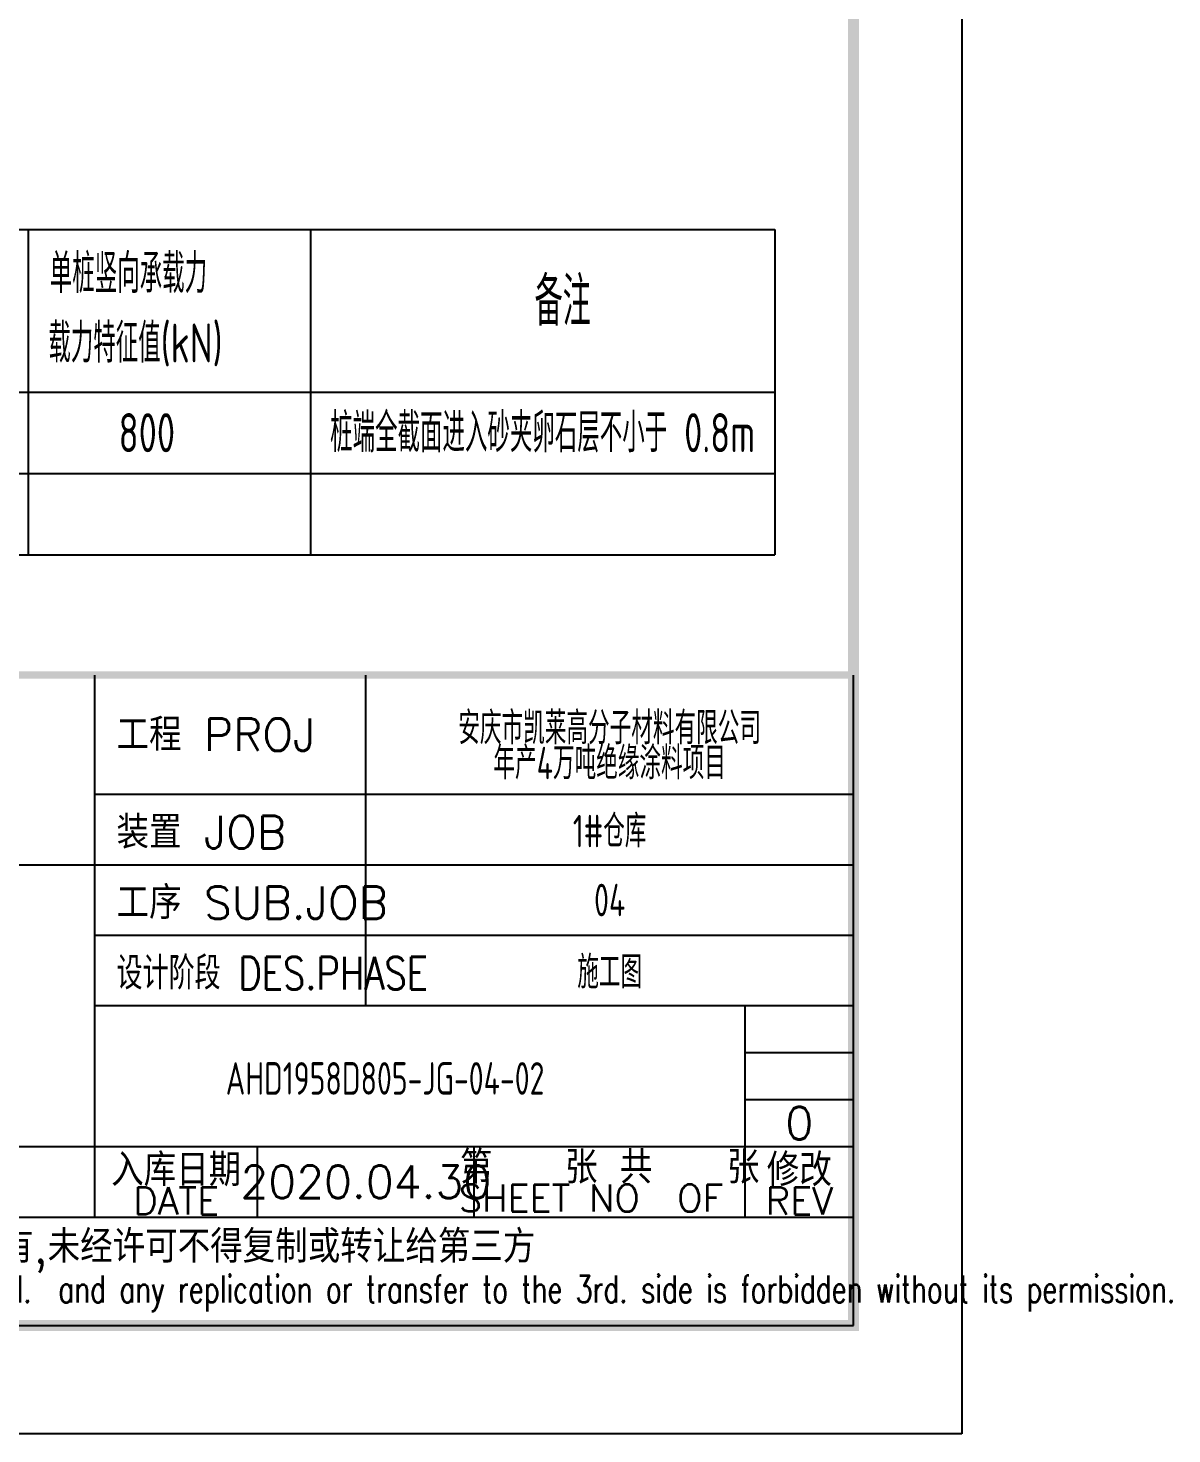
# Model space of a CAD drawing. Header units: millimetres. Extents: x 865490 to 879904, y 39442 to 44891.
# Drawn here: x 867186.6 to 867292.2, y 39448.6 to 39578.3 of the extents above; entities that cross this region are included whole.
import ezdxf
from ezdxf.enums import TextEntityAlignment as Align

# ---------------------------------------------------------------- set-up
doc = ezdxf.new("R2010")
doc.units = ezdxf.units.MM
doc.header["$LTSCALE"] = 1000
doc.header["$MEASUREMENT"] = 0
doc.layers.add('AXIS', color=3, linetype='Continuous')
doc.layers.add('TQ_LIN', color=3, linetype='Continuous')
doc.styles.add('ECEC_TQ', font='txt_l.shx', dxfattribs={"bigfont": 'hztxt_l.shx'})
doc.styles.add('GBHZ', font='gbenor.shx', dxfattribs={"width": 0.9, "bigfont": 'gbcbig.shx'})
doc.styles.add('TSSD_REIN', font='tssdeng.shx', dxfattribs={"width": 0.7, "bigfont": 'tssdchn.shx'})

msp = doc.modelspace()

# ---------------------------------------------------------------- linework, layer by layer
at = {"color": 0}
msp.add_line((867272.78, 40042.627), (867272.78, 39448.627), dxfattribs=at)
for p, q in [((867057.683, 39559.723), (867255.507, 39559.723)), ((867186.633, 39559.723), (867186.633, 39529.723)), ((867212.681, 39559.723), (867212.681, 39529.723)), ((867255.507, 39559.723), (867255.507, 39529.723)), ((867057.683, 39544.723), (867255.507, 39544.723)), ((867057.683, 39537.223), (867255.507, 39537.223)), ((867057.683, 39529.723), (867255.507, 39529.723)), ((867057.683, 39529.723), (867255.507, 39529.723)), ((867192.78, 39468.627), (867192.78, 39518.627)), ((867217.78, 39488.127), (867217.78, 39518.627)), ((867262.78, 39458.627), (867262.78, 39518.627)), ((867192.78, 39507.627), (867262.78, 39507.627)), ((867082.78, 39501.127), (867192.78, 39501.127)), ((867192.78, 39501.127), (867262.78, 39501.127)), ((867192.78, 39494.627), (867262.78, 39494.627)), ((867192.78, 39488.127), (867262.78, 39488.127)), ((867252.78, 39468.627), (867252.78, 39488.127)), ((867252.78, 39483.794), (867262.78, 39483.794)), ((867252.78, 39479.46), (867262.78, 39479.46)), ((867137.78, 39475.127), (867262.78, 39475.127)), ((867207.78, 39468.627), (867207.78, 39475.127)), ((867227.78, 39468.627), (867227.78, 39475.127)), ((867082.78, 39468.627), (867262.78, 39468.627)), ((867082.78, 39458.627), (867262.78, 39458.627)), ((867272.78, 39448.627), (866431.78, 39448.627))]:
    msp.add_line(p, q)
at = {"color": 0, "const_width": 1}
msp.add_lwpolyline([(867262.78, 39458.627), (866456.78, 39458.627), (866456.78, 40032.627), (867262.78, 40032.627)], close=True, dxfattribs=at)
at = {"const_width": 0.7}
msp.add_lwpolyline([(867262.78, 39518.627), (867082.78, 39518.627)], dxfattribs=at)

# ---------------------------------------------------------------- texts
at = {"style": 'ECEC_TQ'}
for s, p in [('工程 PROJ', (867194.78, 39511.627)), ('装置 JOB', (867194.78, 39502.627)), ('工序 SUB.JOB', (867194.78, 39496.127))]:
    msp.add_text(s, height=3, dxfattribs=at).set_placement(p)
at = {"style": 'ECEC_TQ', "width": 0.8}
msp.add_text('设计阶段 DES.PHASE', height=3, dxfattribs=at).set_placement((867194.78, 39489.627))
at = {"style": 'ECEC_TQ'}
for s, height, p in [('入库日期', 3, (867200.28, 39473.127)), ('第   张 共   张', 3, (867240.28, 39473.377)), ('修改', 3, (867257.78, 39473.127)), ('DATE', 2.5, (867200.28, 39470.127)), ('SHEET NO  OF  ', 2.5, (867240.28, 39470.377)), ('REV', 2.5, (867257.78, 39470.127)), ('本文件专有权属安徽华东化工医药工程有限责任公司所有,未经许可不得复制或转让给第三方', 3, (867172.78, 39465.627))]:
    msp.add_text(s, height=height, dxfattribs=at).set_placement(p, align=Align.MIDDLE)
at = {"style": 'ECEC_TQ', "width": 0.72}
msp.add_text('The proprietary right of this document belongs to Anhui Huadong Chemical And Medical Engineering  Co.,Ltd.  and any replication or transfer to the 3rd. side is forbidden without its permission. ', height=2.5, dxfattribs=at).set_placement((867172.78, 39461.627), align=Align.MIDDLE)
at = {"style": 'ECEC_TQ'}
for tag, text, p in [('0', '0', (867257.78, 39477.294)), ('2020.04.30', ' ', (867217.78, 39471.877))]:
    msp.add_attdef(tag, text=text, height=3, dxfattribs=at).set_placement(p, align=Align.MIDDLE)
at = {"layer": 'AXIS', "style": 'TSSD_REIN', "width": 0.7}
for s, p in [('安庆市凯莱高分子材料有限公司', (867240.28, 39513.903)), ('年产4万吨绝缘涂料项目', (867240.28, 39510.673)), ('1#仓库', (867240.28, 39504.377)), ('04', (867240.28, 39497.877)), ('施工图', (867240.28, 39491.377)), ('AHD1958D805-JG-04-02', (867219.557, 39481.42))]:
    msp.add_text(s, height=3, dxfattribs=at).set_placement(p, align=Align.MIDDLE)
at = {"layer": 'TQ_LIN', "color": 0, "style": 'GBHZ', "width": 0.8}
for s, height, p in [('单桩竖向承载力', 3.6, (867188.619, 39553.863)), ('备注', 4.5, (867233.353, 39550.838)), ('载力特征值(kN)', 3.6, (867188.485, 39547.448))]:
    msp.add_text(s, height=height, dxfattribs=at).set_placement(p)
at = {"layer": 'TQ_LIN', "color": 6, "style": 'GBHZ', "width": 0.8}
for s, p in [('800', (867194.966, 39539.18)), ('桩端全截面进入砂夹卵石层不小于 0.8m', (867214.484, 39539.18))]:
    msp.add_text(s, height=3.6, dxfattribs=at).set_placement(p)

doc.saveas('drawing.dxf')
